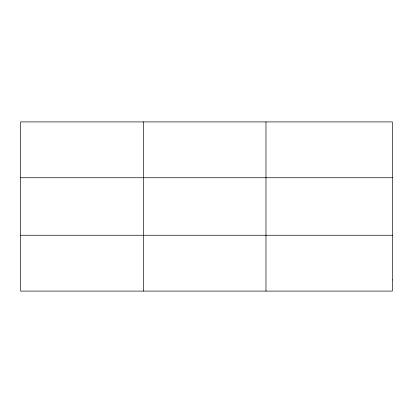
<?xml version="1.0" encoding="UTF-8"?>
<svg xmlns="http://www.w3.org/2000/svg" width="413" height="413" viewBox="0 0 413 413"><rect width="100%" height="100%" fill="white"/><g stroke="black" fill="none" stroke-linecap="round" stroke-linejoin="round"><path stroke-width="0.62" d="M143.311 291.098L143.311 121.902M265.972 291.098L265.972 121.902M20.65 177.74L392.35 177.74M20.65 235.26L392.35 235.26M392.35 279.931L392.35 291.098L20.65 291.098L20.65 121.902L392.35 121.902L392.35 279.931"/></g></svg>
